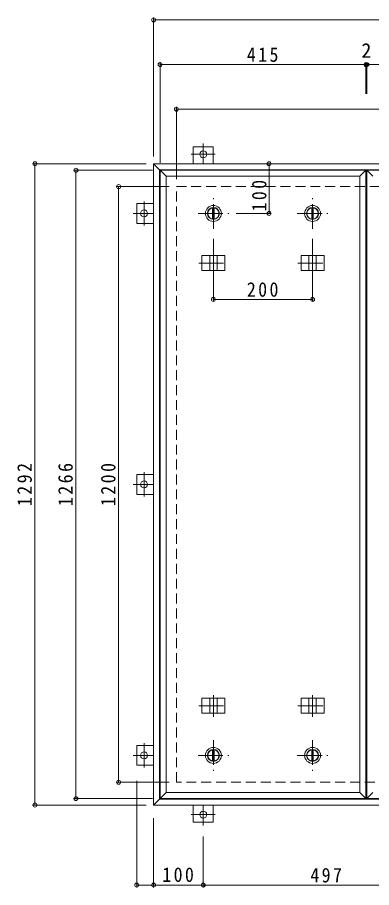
# Model space of a CAD drawing. Units: millimetres at full size, sheet at 1:10. Extents: x -2570 to 2371, y -1962 to 1432.
# Drawn here: x -2202 to -1488, y -352 to 1402 of the extents above; entities that cross this region are included whole.
import ezdxf
from ezdxf.enums import TextEntityAlignment as Align

# ---------------------------------------------------------------- set-up
doc = ezdxf.new("R2010")
doc.units = ezdxf.units.MM
doc.header["$LTSCALE"] = 10
doc.header["$PDMODE"] = 32
doc.header["$PDSIZE"] = 8
doc.linetypes.add('CHAIN1', pattern=[8, 5, -1, 1, -1])
doc.linetypes.add('DASHED2', pattern=[3, 2, -1])
for name, color, linetype, lineweight in [('0-1_躯体', 2, 'DASHED2', 9), ('0-2_仕上', 4, 'Continuous', 9), ('0-3_建具', 4, 'Continuous', 9), ('0-C', 2, 'Continuous', 9), ('0-E', 3, 'Continuous', 9), ('0-F', 7, 'Continuous', 9)]:
    doc.layers.add(name, color=color, linetype=linetype, lineweight=lineweight)
doc.styles.add('ＭＳ ゴシック', font='')
doc.styles.get('ＭＳ ゴシック').set_extended_font_data('MS Gothic')

msp = doc.modelspace()

# ---------------------------------------------------------------- linework, layer by layer
at = {"layer": '0-1_躯体'}
for p, q in [((-1881.46, 1060.53), (-281.46, 1060.53)), ((-1881.46, -139.47), (-1881.46, 1060.53)), ((-281.46, -139.47), (-1881.46, -139.47))]:
    msp.add_line(p, q, dxfattribs=at)
at = {"layer": '0-2_仕上'}
for p, q in [((-1914.46, 1093.53), (-1914.46, -172.47)), ((-1499.46, 1093.53), (-1499.46, -172.47)), ((-1497.46, 1093.53), (-1497.46, -172.47)), ((-1902.46, 1081.53), (-1902.46, -160.47)), ((-1511.46, 1081.53), (-1511.46, -160.47))]:
    msp.add_line(p, q, dxfattribs=at)
for points in [[(-1902.46, 1081.53), (-1914.46, 1093.53), (-1499.46, 1093.53)], [(-1902.46, 1081.53), (-1511.46, 1081.53), (-1499.46, 1093.53)], [(-1485.46, 1081.53), (-1497.46, 1093.53), (-1082.46, 1093.53)], [(-1902.46, -160.47), (-1914.46, -172.47), (-1499.46, -172.47)], [(-1902.46, -160.47), (-1511.46, -160.47), (-1499.46, -172.47)], [(-1485.46, -160.47), (-1497.46, -172.47), (-1082.46, -172.47)]]:
    msp.add_lwpolyline(points, dxfattribs=at)
at = {"layer": '0-3_建具', "color": 2}
for p, q in [((-1927.46, 1106.53), (-1915.46, 1094.53)), ((-1927.46, 1106.53), (-235.46, 1106.53)), ((-1927.46, -185.47), (-1927.46, 1106.53)), ((-1915.46, 1094.53), (-247.46, 1094.53)), ((-1915.46, -173.47), (-1915.46, 1094.53)), ((-1915.46, -173.47), (-1927.46, -185.47)), ((-247.46, -173.47), (-1915.46, -173.47)), ((-235.46, -185.47), (-1927.46, -185.47))]:
    msp.add_line(p, q, dxfattribs=at)
at = {"layer": '0-3_建具'}
for p, q in [((-1830.04, 921.53), (-1830.04, 891.53)), ((-1830.04, 921.53), (-1783.87, 921.53)), ((-1814.46, 921.53), (-1814.46, 891.53)), ((-1799.46, 921.53), (-1799.46, 891.53)), ((-1783.87, 921.53), (-1783.87, 891.53)), ((-1630.04, 921.53), (-1630.04, 891.53)), ((-1630.04, 921.53), (-1583.87, 921.53)), ((-1614.46, 921.53), (-1614.46, 891.53)), ((-1599.46, 921.53), (-1599.46, 891.53)), ((-1583.87, 921.53), (-1583.87, 891.53)), ((-1830.04, 891.53), (-1783.87, 891.53)), ((-1630.04, 891.53), (-1583.87, 891.53)), ((-1830.04, -0.47), (-1830.04, 29.53)), ((-1830.04, 29.53), (-1783.87, 29.53)), ((-1814.46, -0.47), (-1814.46, 29.53)), ((-1799.46, -0.47), (-1799.46, 29.53)), ((-1783.87, -0.47), (-1783.87, 29.53)), ((-1630.04, -0.47), (-1630.04, 29.53)), ((-1630.04, 29.53), (-1583.87, 29.53)), ((-1614.46, -0.47), (-1614.46, 29.53)), ((-1599.46, -0.47), (-1599.46, 29.53)), ((-1583.87, -0.47), (-1583.87, 29.53)), ((-1830.04, -0.47), (-1783.87, -0.47)), ((-1630.04, -0.47), (-1583.87, -0.47))]:
    msp.add_line(p, q, dxfattribs=at)
at = {"layer": '0-3_建具', "linetype": 'CHAIN1'}
for p, q in [((-1806.96, 928.65), (-1806.96, 885.41)), ((-1606.96, 928.65), (-1606.96, 885.41)), ((-1836.37, 906.53), (-1777.55, 906.53)), ((-1636.37, 906.53), (-1577.55, 906.53)), ((-1806.96, -7.59), (-1806.96, 35.65)), ((-1606.96, -7.59), (-1606.96, 35.65)), ((-1836.37, 14.53), (-1777.55, 14.53)), ((-1636.37, 14.53), (-1577.55, 14.53))]:
    msp.add_line(p, q, dxfattribs=at)
at = {"layer": '0-C', "linetype": 'CHAIN1'}
for p, q in [((-1806.96, 975.53), (-1806.96, 1037.53)), ((-1606.96, 975.53), (-1606.96, 1037.53)), ((-1837.96, 1006.53), (-1775.96, 1006.53)), ((-1637.96, 1006.53), (-1575.96, 1006.53)), ((-1806.96, -54.47), (-1806.96, -116.47)), ((-1606.96, -54.47), (-1606.96, -116.47)), ((-1837.96, -85.47), (-1775.96, -85.47)), ((-1637.96, -85.47), (-1575.96, -85.47))]:
    msp.add_line(p, q, dxfattribs=at)
at = {"layer": '0-C'}
for p, q in [((-1808.46, 1017.93), (-1808.46, 995.13)), ((-1805.46, 1017.93), (-1805.46, 995.13)), ((-1608.46, 1017.93), (-1608.46, 995.13)), ((-1605.46, 1017.93), (-1605.46, 995.13)), ((-1808.46, -96.87), (-1808.46, -74.07)), ((-1805.46, -96.87), (-1805.46, -74.07)), ((-1608.46, -96.87), (-1608.46, -74.07)), ((-1605.46, -96.87), (-1605.46, -74.07))]:
    msp.add_line(p, q, dxfattribs=at)
for centre, radius in [((-1806.96, 1006.53), 16), ((-1806.96, 1006.53), 12), ((-1806.96, 1006.53), 11.5), ((-1606.96, 1006.53), 16), ((-1606.96, 1006.53), 12), ((-1606.96, 1006.53), 11.5), ((-1806.96, -85.47), 16), ((-1606.96, -85.47), 16), ((-1806.96, -85.47), 12), ((-1806.96, -85.47), 11.5), ((-1606.96, -85.47), 12), ((-1606.96, -85.47), 11.5)]:
    msp.add_circle(centre, radius, dxfattribs=at)
at = {"layer": '0-E'}
for p, q in [((-1847.46, 1140.73), (-1807.46, 1140.73)), ((-1847.46, 1140.73), (-1847.46, 1106.53)), ((-1807.46, 1140.73), (-1807.46, 1106.53)), ((-1961.66, 986.53), (-1961.66, 1026.53)), ((-1961.66, 1026.53), (-1927.46, 1026.53)), ((-1961.66, 986.53), (-1927.46, 986.53)), ((-1961.66, 440.53), (-1961.66, 480.53)), ((-1961.66, 480.53), (-1927.46, 480.53)), ((-1961.66, 440.53), (-1927.46, 440.53)), ((-1961.66, -105.47), (-1961.66, -65.47)), ((-1961.66, -65.47), (-1927.46, -65.47)), ((-1961.66, -105.47), (-1927.46, -105.47)), ((-1847.46, -219.67), (-1847.46, -185.47)), ((-1807.46, -219.67), (-1807.46, -185.47)), ((-1807.46, -219.67), (-1847.46, -219.67))]:
    msp.add_line(p, q, dxfattribs=at)
at = {"layer": '0-E', "linetype": 'CHAIN1'}
for p, q in [((-1827.46, 1147.71), (-1827.46, 1106.53)), ((-1803.08, 1125.73), (-1851.83, 1125.73)), ((-1946.66, 1030.91), (-1946.66, 982.16)), ((-1968.63, 1006.53), (-1927.46, 1006.53)), ((-1946.66, 484.91), (-1946.66, 436.16)), ((-1968.63, 460.53), (-1927.46, 460.53)), ((-1946.66, -61.09), (-1946.66, -109.85)), ((-1968.63, -85.47), (-1927.46, -85.47)), ((-1827.46, -226.64), (-1827.46, -185.47)), ((-1851.83, -204.67), (-1803.08, -204.67))]:
    msp.add_line(p, q, dxfattribs=at)
at = {"layer": '0-E'}
for centre in [(-1827.46, 1125.73), (-1946.66, 1006.53), (-1946.66, 460.53), (-1946.66, -85.47), (-1827.46, -204.67)]:
    msp.add_circle(centre, 7, dxfattribs=at)
at = {"layer": '0-F'}
for p, q in [((-1927.46, 1121.53), (-1927.46, 1401.53)), ((-1927.46, 1396.53), (-235.46, 1396.53)), ((-1914.46, 1108.53), (-1914.46, 1311.53)), ((-1914.46, 1306.53), (-1499.46, 1306.53)), ((-1499.46, 1309.53), (-1499.46, 1247.68)), ((-1499.46, 1306.53), (-1497.46, 1306.53)), ((-1497.46, 1309.53), (-1497.46, 1247.68)), ((-1497.46, 1306.53), (-1082.46, 1306.53)), ((-1881.46, 1075.53), (-1881.46, 1221.53)), ((-1881.46, 1216.53), (-281.46, 1216.53)), ((-1942.46, 1106.53), (-2171.71, 1106.53)), ((-2166.71, -185.47), (-2166.71, 1106.53)), ((-1694.65, 1106.53), (-1694.65, 1006.53)), ((-1929.46, 1093.53), (-2089.25, 1093.53)), ((-2084.25, -172.47), (-2084.25, 1093.53)), ((-1896.46, 1060.53), (-2003.08, 1060.53)), ((-1998.08, -139.47), (-1998.08, 1060.53)), ((-1691.65, 1006.53), (-1760.78, 1006.53)), ((-1806.96, 830.23), (-1806.96, 955.53)), ((-1606.96, 830.23), (-1606.96, 955.53)), ((-1806.96, 833.23), (-1606.96, 833.23)), ((-1896.46, -139.47), (-2003.08, -139.47)), ((-1961.66, -351.83), (-1961.66, -136.68)), ((-1929.46, -172.47), (-2089.25, -172.47)), ((-1942.46, -185.47), (-2171.71, -185.47)), ((-1927.46, -211.68), (-1927.46, -351.83)), ((-1827.46, -248.98), (-1827.46, -351.83)), ((-1961.66, -346.83), (-1927.46, -346.83)), ((-1927.46, -346.83), (-1827.46, -346.83)), ((-1827.46, -346.83), (-1330.46, -346.83))]:
    msp.add_line(p, q, dxfattribs=at)
for p in [(-1927.46, 1396.53), (-1914.46, 1306.53), (-1499.46, 1306.53), (-1497.46, 1306.53), (-1881.46, 1216.53), (-2166.71, 1106.53), (-1694.65, 1106.53), (-2084.25, 1093.53), (-1998.08, 1060.53), (-1694.65, 1006.53), (-1806.96, 833.23), (-1606.96, 833.23), (-1998.08, -139.47), (-2084.25, -172.47), (-2166.71, -185.47), (-1961.66, -346.83), (-1927.46, -346.83), (-1827.46, -346.83)]:
    msp.add_point(p, dxfattribs=at)

# ---------------------------------------------------------------- texts
at = {"layer": '0-F', "color": 2, "style": 'ＭＳ ゴシック'}
msp.add_text('2', height=29.33, dxfattribs=at).set_placement((-1508.46, 1311.53), align=Align.BOTTOM_LEFT)
at = {"layer": '0-F', "color": 2, "char_height": 29.33, "attachment_point": 7, "style": 'ＭＳ ゴシック'}
for s, insert in [('\\T1.27;\\W0.9;415', (-1739.46, 1311.53)), ('\\T1.27;\\W0.9;200', (-1739.46, 838.23)), ('\\T1.27;\\W0.9;100', (-1909.96, -340.83)), ('\\T1.27;\\W0.9;497', (-1611.46, -341.83))]:
    msp.add_mtext(s, dxfattribs=dict(at, insert=insert))
at = {"layer": '0-F', "color": 2, "char_height": 29.33, "attachment_point": 7, "rotation": 90, "style": 'ＭＳ ゴシック'}
for s, insert in [('\\T1.27;\\W0.9;100', (-1699.65, 1010.54)), ('\\T1.28;\\W0.9;1292', (-2172.71, 416.78)), ('\\T1.28;\\W0.9;1266', (-2090.25, 416.78)), ('\\T1.28;\\W0.9;1200', (-2004.08, 416.78))]:
    msp.add_mtext(s, dxfattribs=dict(at, insert=insert))

doc.saveas('drawing.dxf')
